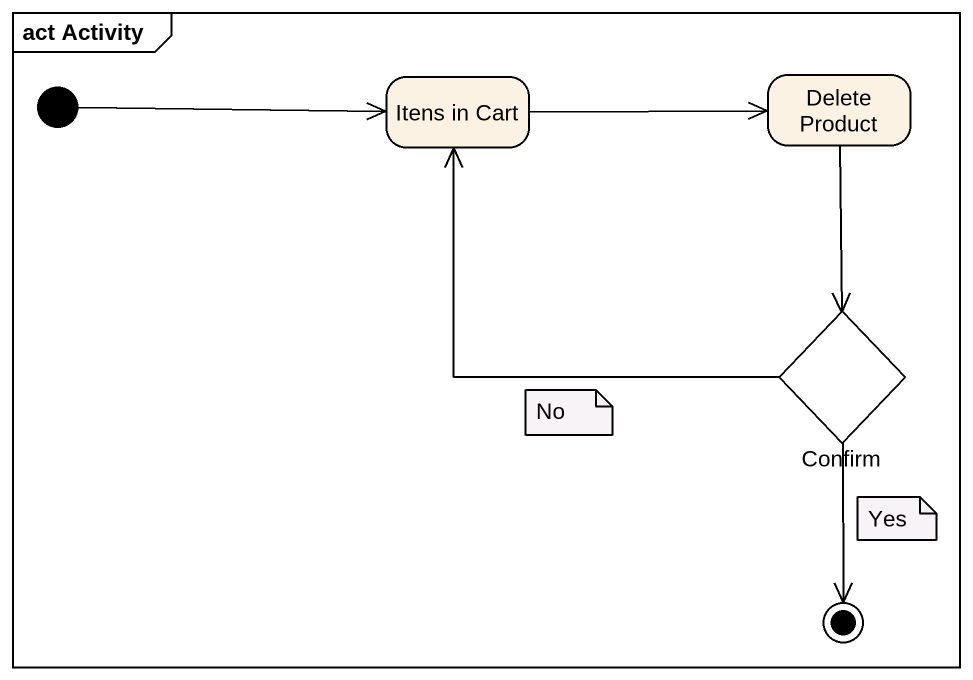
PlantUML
@startuml
mainframe act Activity
hide empty description
state "Itens in Cart" as Itens_in_Cart
state "Delete Product" as Delete_Product
state Confirm <<choice>>
[*] -right-> Itens_in_Cart
Itens_in_Cart -right-> Delete_Product
Delete_Product --> Confirm
Confirm -up-> Itens_in_Cart
Confirm --> [*]
note as N1
  No
end note
note as N2
  Yes
end note
@enduml
